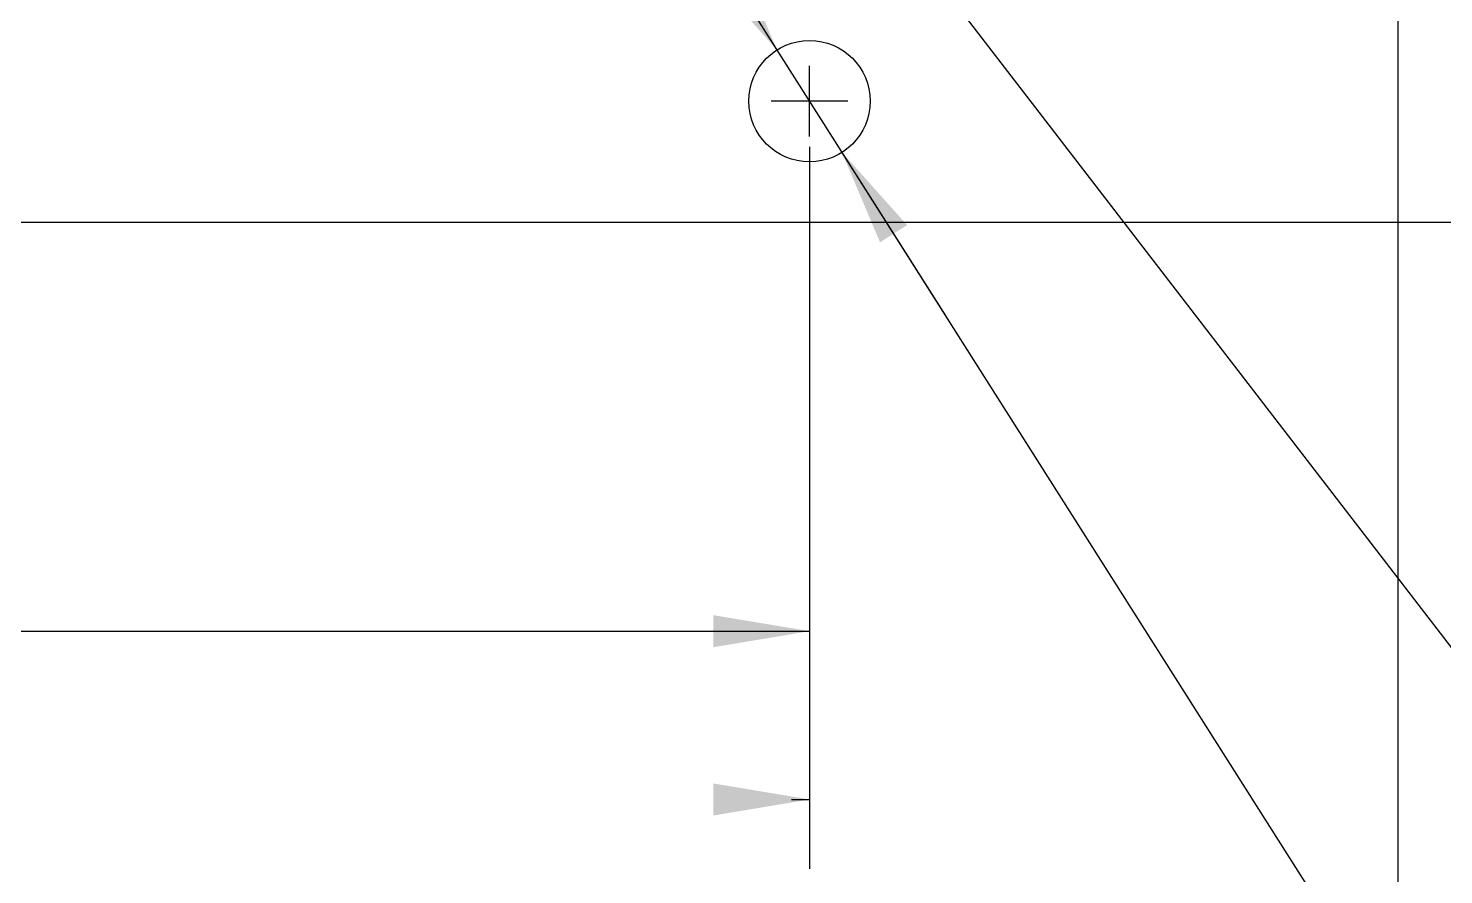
# Model space of a CAD drawing. Extents: x -105 to 405, y -68 to 126.
# Drawn here: x 281.76 to 293.43, y 25.8 to 32.78 of the extents above; entities that cross this region are included whole.
import ezdxf

# ---------------------------------------------------------------- set-up
doc = ezdxf.new("R2010")
doc.units = 0
doc.layers.add('2', color=7, linetype='CONTINUOUS')
doc.layers.add('2D', color=4, linetype='CONTINUOUS')

msp = doc.modelspace()

# ---------------------------------------------------------------- linework, layer by layer
at = {"layer": '2', "linetype": 'CONTINUOUS'}
msp.add_lwpolyline([(297.9078, 31.1749), (234.8045, 31.1749), (233.8045, 32.1749), (233.8045, 40.1749), (234.8045, 40.1749, 0.4142136), (235.8045, 41.1749), (235.8045, 48.1749, 0.4142136), (234.8045, 49.1749), (233.8045, 49.1749), (233.8045, 51.1749), (234.8045, 51.1749, 0.4142136), (235.8045, 52.1749), (235.8045, 59.1749, 0.4142136), (234.8045, 60.1749), (233.8045, 60.1749), (233.8045, 70.1749)], format="xyb", dxfattribs=at)
msp.add_circle((288.2045, 32.1749), 0.5, dxfattribs=at)
at = {"layer": '2D', "color": 7, "linetype": 'CONTINUOUS'}
for p, q in [((293.0545, 36.7785), (293.0545, 20.4776)), ((287.0859, 33.9375), (289.323, 30.4124)), ((288.8719, 33.6728), (294.7156, 26.0867)), ((288.2045, 31.7995), (288.2045, 27.2354)), ((288.2045, 31.7995), (288.2045, 25.8487)), ((288.4724, 31.7528), (298.8569, 15.3899)), ((241.9045, 27.8069), (288.2045, 27.8069)), ((288.0562, 26.4202), (288.2045, 26.4202))]:
    msp.add_line(p, q, dxfattribs=at)
at = {"layer": '2D'}
for p, q in [((288.2045, 31.8849), (288.2045, 32.465)), ((288.5204, 32.1749), (287.8885, 32.1749))]:
    msp.add_line(p, q, dxfattribs=at)
at = {"layer": '2D', "color": 7}
for points in [[(287.6229, 33.3382), (287.3995, 33.1964), (287.9366, 32.5971)], [(288.786, 31.0117), (289.0094, 31.1535), (288.4724, 31.7528)], [(287.4107, 27.6746), (287.4107, 27.9392), (288.2045, 27.8069)], [(287.4107, 26.288), (287.4107, 26.5525), (288.2045, 26.4202)]]:
    msp.add_solid(points, dxfattribs=at)

doc.saveas('drawing.dxf')
